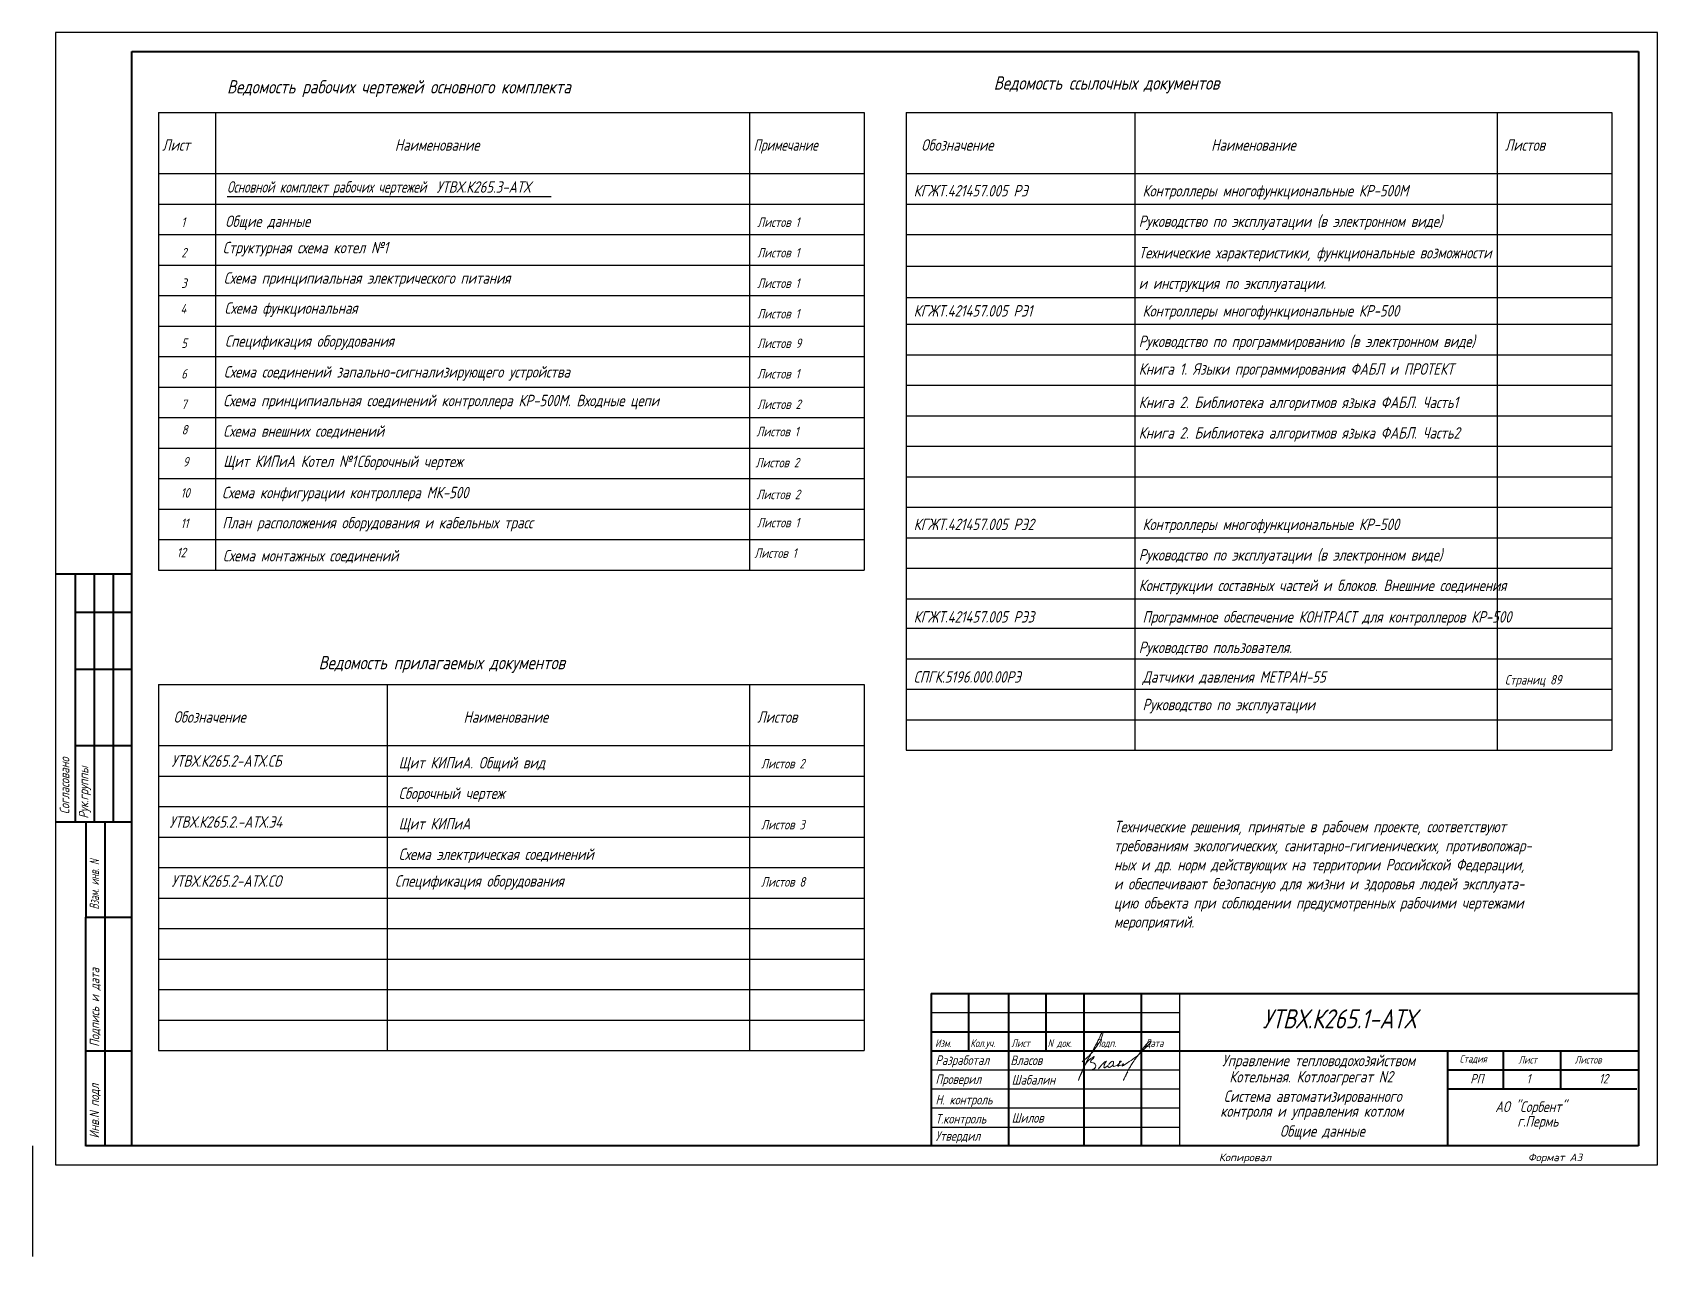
# Paper-space layout 'Layout1' of a CAD drawing. Extents: x -6 to 420, y -24 to 297.
import ezdxf

# ---------------------------------------------------------------- set-up
doc = ezdxf.new("R2010")
doc.units = 0
doc.header["$MEASUREMENT"] = 0
doc.layers.get('0').update_dxf_attribs({"linetype": 'CONTINUOUS'})
doc.layers.add('MAIN', color=7, linetype='CONTINUOUS', lineweight=50)
doc.layers.add('Текст', color=7, linetype='CONTINUOUS', lineweight=50)
doc.layers.add('TEXT', color=250, linetype='CONTINUOUS')
doc.layers.add('проводка', color=184, linetype='CONTINUOUS')
doc.styles.add('ADRF1', font='romans', dxfattribs={"oblique": 15})
doc.styles.add('GOST тип А', font='', dxfattribs={"oblique": 15})
doc.styles.add('ROMANC', font='', dxfattribs={"oblique": 15, "height": 3})
doc.styles.get("Standard").update_dxf_attribs({"font": '', "oblique": 15})
doc.styles.get('GOST тип А').set_extended_font_data('GOST type A')
doc.styles.get('ROMANC').set_extended_font_data('GOST type A')
doc.styles.get('Standard').set_extended_font_data('GOST type A')

# ---------------------------------------------------------------- blocks, each defined once
blk = doc.blocks.new('Власов')
at = {"layer": 'проводка', "lineweight": 18}
for points in [[(-0.58, 2.47), (1.27, 4.07), (2.73, 5.82), (3.82, 7.33), (4.64, 9.02), (4.84, 10.28), (4.04, 8.93), (3.16, 7.2), (1.39, 3.86), (0.52, 2.26), (-1.55, -2.37), (-0.72, -0.35), (0.34, 1.8), (1.73, 3.31), (2.62, 3.78), (2.31, 3.3), (1.91, 2.96), (1.61, 2.44), (2.21, 2.21), (2.85, 1.83), (2.99, 1.4), (2.77, 0.75), (2.36, 0.49), (2.18, 0.43), (2.07, 0.4), (1.98, 0.4)], [(3.73, 0.66), (4.37, 1.39), (4.91, 2.01), (5.22, 2.29), (5.78, 2.66), (5.59, 2.28), (5.16, 1.05), (5.19, 0.9), (5.7, 1.1), (6.25, 1.38), (6.27, 1.2), (6.3, 1.02), (7.02, 1.21), (7.63, 2.13), (7.63, 2.52), (6.76, 2.22), (6.42, 1.7)]]:
    blk.add_spline(points, degree=3, dxfattribs=at)
for points, knots in [([(9.73, 1.6), (9.73, 1.6), (10.28, 1.61), (10.33, 1.73), (10.3, 1.95), (10.1, 1.88), (9.94, 1.44), (9.82, 1.2), (10.65, 1.75), (14.06, 4.01), (14.83, 4.98), (18.2, 8.2), (16.58, 7.61), (15.42, 5.89), (12.84, 2.54), (12.14, 1.35), (11.17, -0.37), (10.2, -2.51), (10.72, -1.41), (10.96, -1), (11.17, -0.6), (11.31, -0.38), (11.4, -0.29)], [5.202172, 5.202172, 5.202172, 5.202172, 5.207482, 5.981017, 6.074049, 6.477149, 7.534813, 8.416864, 10.873297, 16.080912, 19.105162, 21.731982, 23.469351, 25.755203, 29.311429, 34.513333, 38.416271, 38.862024, 39.053994, 43.961574, 49.897464, 51.239132, 51.239132, 51.239132, 51.239132]), ([(7.53, 1.66), (7.5, 1.54), (7.54, 1.28), (8.01, 1.24), (8.83, 1.57), (9.1, 2.08), (9.9, 2.69), (9.43, 2.64), (9.3, 2.52), (9.14, 2.21), (9.04, 1.25), (8.71, 1.13), (8.92, 1.39), (9.3, 1.54), (9.6, 1.6)], [0, 0, 0, 0, 0.614094, 1.118723, 1.807789, 3.045572, 4.744461, 5.191863, 5.576495, 6.389957, 8.441618, 9.345517, 10.182193, 10.758393, 10.758393, 10.758393, 10.758393])]:
    blk.add_open_spline(points, degree=3, knots=knots, dxfattribs=at)

psp = doc.layouts.get("Layout1")

# ---------------------------------------------------------------- linework, layer by layer
for p, q in [((420, 297), (0, 297)), ((0, 297), (0, 0)), ((420, 0), (420, 297)), ((45, 254), (130, 254)), ((-6, 5), (-6, -24)), ((0, 0), (420, 0))]:
    psp.add_line(p, q)
at = {"lineweight": 40}
for p, q in [((20, 5), (20, 292)), ((20, 292), (415, 292)), ((415, 292), (415, 5)), ((415, 5), (7.99, 5))]:
    psp.add_line(p, q, dxfattribs=at)
at = {"color": 7}
for p, q in [((27, 276), (27, 260)), ((27, 276), (212, 276)), ((42, 276), (42, 260)), ((182, 276), (182, 260)), ((182, 276), (182, 260)), ((212, 276), (212, 260)), ((223, 276), (408, 276)), ((223, 276), (223, 260)), ((283, 276), (283, 260)), ((378, 276), (378, 260)), ((408, 276), (408, 260)), ((27, 260), (212, 260)), ((27, 260), (27, 156)), ((42, 260), (42, 156)), ((182, 260), (182, 156)), ((212, 260), (212, 156)), ((223, 260), (223, 108.75)), ((223, 260), (408, 260)), ((283, 260), (283, 108.75)), ((378, 260), (378, 108.75)), ((408, 260), (408, 108.75)), ((27, 252), (212, 252)), ((182, 252), (182, 188)), ((223, 252), (408, 252)), ((27, 244), (212, 244)), ((223, 244), (408, 244)), ((27, 236), (212, 236)), ((223, 235.75), (408, 235.75)), ((27, 228), (212, 228)), ((223, 227.5), (408, 227.5)), ((27, 220), (212, 220)), ((223, 220.5), (408, 220.5)), ((27, 212), (212, 212)), ((223, 212.5), (408, 212.5)), ((223, 204.5), (408, 204.5)), ((27, 204), (212, 204)), ((27, 204), (212, 204)), ((27, 196), (212, 196)), ((223, 196.5), (408, 196.5)), ((27, 188), (212, 188)), ((223, 188.5), (408, 188.5)), ((223, 188.5), (408, 188.5)), ((27, 180), (212, 180)), ((223, 180.5), (408, 180.5)), ((27, 172), (212, 172)), ((223, 172.5), (408, 172.5)), ((27, 164), (212, 164)), ((223, 164.5), (408, 164.5)), ((27, 156), (212, 156)), ((223, 156.5), (408, 156.5)), ((223, 148.5), (408, 148.5)), ((223, 148.5), (408, 148.5)), ((223, 140.75), (408, 140.75)), ((223, 132.75), (408, 132.75)), ((27, 126), (27, 110)), ((27, 126), (212, 126)), ((87, 126), (87, 110)), ((182, 126), (182, 110)), ((212, 126), (212, 110)), ((223, 124.75), (408, 124.75)), ((223, 116.75), (408, 116.75)), ((27, 110), (212, 110)), ((27, 110), (27, 30)), ((87, 110), (87, 30)), ((182, 110), (182, 30)), ((212, 110), (212, 30)), ((223, 108.75), (408, 108.75)), ((27, 102), (212, 102)), ((27, 94), (212, 94)), ((27, 86), (212, 86)), ((27, 78), (212, 78)), ((27, 70), (212, 70)), ((27, 62), (212, 62)), ((27, 54), (212, 54)), ((27, 54), (212, 54)), ((27, 46), (212, 46)), ((27, 38), (212, 38)), ((27, 30), (212, 30))]:
    psp.add_line(p, q, dxfattribs=at)
at = {"color": 0, "linetype": 'Continuous', "lineweight": 40}
for p, q in [((229.62, 44.95), (415, 44.95)), ((239.37, 44.95), (239.37, 29.95)), ((249.87, 44.95), (249.87, 4.95)), ((259.62, 44.95), (259.62, 29.95)), ((269.62, 44.95), (269.62, 4.95)), ((284.62, 44.95), (284.62, 4.95)), ((229.62, 34.95), (294.62, 34.95)), ((229.62, 29.95), (415, 29.95)), ((365, 19.95), (414.62, 19.95))]:
    psp.add_line(p, q, dxfattribs=at)
at = {"color": 0, "linetype": 'ByBlock', "lineweight": 40}
for p, q in [((229.62, 44.95), (229.62, 5)), ((365, 5), (365, 29.95)), ((379.62, 19.95), (379.62, 29.95)), ((394.62, 19.95), (394.62, 29.95)), ((365, 24.95), (415, 24.95))]:
    psp.add_line(p, q, dxfattribs=at)
at = {"color": 0, "linetype": 'Continuous'}
for p, q in [((294.68, 44.95), (294.68, 4.85)), ((229.62, 39.95), (294.62, 39.95)), ((229.62, 24.95), (294.62, 24.95)), ((229.62, 19.95), (294.62, 19.95)), ((229.62, 14.95), (294.62, 14.95)), ((229.62, 9.95), (294.62, 9.95))]:
    psp.add_line(p, q, dxfattribs=at)
at = {"layer": 'MAIN', "color": 7, "linetype": 'Continuous', "lineweight": 40}
for p, q in [((-0.01, 155), (19.99, 155)), ((5.18, 155), (5.18, 90)), ((10.18, 155), (10.18, 90)), ((15.18, 155), (15.18, 90)), ((5.18, 145), (19.99, 145)), ((5.18, 130), (19.99, 130)), ((5.18, 110), (19.99, 110)), ((-0.01, 90), (19.99, 90)), ((7.99, 89.98), (7.99, 64.98)), ((12.99, 89.98), (12.99, 4.98)), ((7.99, 4.98), (7.99, 64.98)), ((7.99, 64.98), (19.99, 64.98)), ((7.99, 29.98), (19.99, 29.98))]:
    psp.add_line(p, q, dxfattribs=at)
at = {"layer": 'MAIN', "color": 7, "linetype": 'Continuous', "lineweight": -3}
psp.add_line((19.99, 5.98), (19.99, 35.98), dxfattribs=at)

# ---------------------------------------------------------------- block references
at = {"color": 0, "lineweight": 25}
psp.add_blockref('Власов', (269.73, 24.6, -10), dxfattribs=at)

# ---------------------------------------------------------------- texts
at = {"oblique": 15}
for s, height, style, p in [('Ведомость ссылочных документов', 3.5, 'ROMANC', (246, 282)), ('Ведомость рабочих чертежей основного комплекта', 3.5, 'ROMANC', (45, 281)), ('КГЖТ.421457.005 РЭ', 3, 'ROMANC', (225, 254)), ('Контроллеры многофункциональные КР-500М', 3, 'ROMANC', (285, 254)), (' Общие данные', 3, 'GOST тип А', (43, 246)), ('Руководство по эксплуатации (в электронном виде)', 3, 'ROMANC', (284, 246)), ('Технические характеристики, функциональные возможности', 3, 'ROMANC', (284, 237.75)), ('Схема принципиальная электрического питания', 3, 'GOST тип А', (44.14, 231.12)), ('и инструкция по эксплуатации.', 3, 'ROMANC', (284, 229.75)), ('Схема функциональная', 3, 'GOST тип А', (44.33, 223.23)), ('КГЖТ.421457.005 РЭ1', 3, 'ROMANC', (225, 222.5)), ('Контроллеры многофункциональные КР-500', 3, 'ROMANC', (285, 222.5)), ('Руководство по программированию (в электронном виде)', 3, 'ROMANC', (284, 214.5)), ('Схема соединений запально-сигнализирующего устройства', 3, 'GOST тип А', (44.16, 206.5)), ('Книга 1. Языки программирования ФАБЛ и ПРОТЕКТ', 3, 'ROMANC', (284, 207.25)), ('Схема принципиальная соединений контроллера КР-500М. Входные цепи', 3, 'GOST тип А', (43.99, 198.98)), ('Книга 2. Библиотека алгоритмов языка ФАБЛ. Часть1', 3, 'ROMANC', (284, 198.5)), ('Схема внешних соединений', 3, 'GOST тип А', (43.99, 190.98)), ('Книга 2. Библиотека алгоритмов языка ФАБЛ. Часть2', 3, 'ROMANC', (284, 190.5)), ('КГЖТ.421457.005 РЭ2', 3, 'ROMANC', (225, 166.5)), ('Контроллеры многофункциональные КР-500', 3, 'ROMANC', (285, 166.5)), ('Руководство по эксплуатации (в электронном виде)', 3, 'ROMANC', (284, 158.5)), ('Конструкции составных частей и блоков. Внешние соединения', 3, 'ROMANC', (284, 150.5)), ('КГЖТ.421457.005 РЭ3', 3, 'ROMANC', (225, 142.25)), ('Программное обеспечение КОНТРАСТ для контроллеров КР-500', 3, 'ROMANC', (285, 142.25)), ('Руководство пользователя.', 3, 'ROMANC', (284, 134.25)), ('СПГК.5196.000.00РЭ', 3, 'ROMANC', (225, 126.5)), ('Датчики давления МЕТРАН-55', 3, 'ROMANC', (285, 126.5)), ('Руководство по эксплуатации', 3, 'ROMANC', (285, 119.25)), ('Копировал', 2, 'ADRF1', (305, 1)), ('Формат A3', 2, 'ADRF1', (386, 1))]:
    psp.add_text(s, height=height, dxfattribs=dict(at, style=style)).set_placement(p)
at = {"color": 7, "style": 'ROMANC', "oblique": 15}
for s, height, p in [('Лист', 3, (28, 266)), ('Наименование ', 3, (89, 266)), ('Обозначение', 3, (227, 266)), ('Наименование ', 3, (303, 266)), ('Листов', 3, (380, 266)), ('1', 2.5, (33, 246)), ('Листов 1', 2.5, (184, 246)), ('2', 2.5, (33, 238)), ('Листов 1', 2.5, (184, 238)), ('3', 2.5, (33, 230)), ('Листов 1', 2.5, (184, 230)), ('4', 2.5, (32.81, 223.32)), ('Листов 1', 2.5, (184, 222)), ('5', 2.5, (33, 214.25)), ('Листов 9', 2.5, (184, 214.25)), ('6', 2.5, (33, 206.25)), ('Листов 1', 2.5, (184, 206.25)), ('7', 2.5, (33, 198.25)), ('Листов 2', 2.5, (184, 198.25)), ('8', 2.5, (33.11, 191.58)), ('Листов 1', 2.5, (183.78, 191.1)), ('9', 2.5, (33.44, 183.16)), ('Листов 2', 2.5, (183.55, 182.95)), ('10', 2.5, (32.84, 175.02)), ('Листов 2', 2.5, (183.81, 174.6)), ('11', 2.5, (32.84, 167.02)), ('Листов 1', 2.5, (183.96, 167.22)), ('12', 2.5, (31.82, 159.37)), ('Листов 1', 2.5, (183.23, 159.22)), ('Ведомость прилагаемых документов', 3.5, (69, 130)), ('Страниц 89', 2.5, (380, 126)), ('Обозначение', 3, (31, 116)), ('Наименование ', 3, (107, 116)), ('Листов', 3, (184, 116)), ('Листов 2', 2.5, (185, 104)), ('Сборочный чертеж', 3, (90, 96)), ('Щит КИПиА', 3, (90, 88)), ('Листов 3', 2.5, (185, 88)), ('Схема электрическая соединений', 3, (90, 80)), ('Спецификация оборудования', 3, (89, 73)), ('Листов 8', 2.5, (185, 73))]:
    psp.add_text(s, height=height, dxfattribs=at).set_placement(p)
at = {"color": 7, "style": 'ROMANC', "oblique": 15, "width": 0.9}
psp.add_text('Примечание', height=3, dxfattribs=at).set_placement((183, 266))
at = {"style": 'ROMANC', "oblique": 15, "width": 0.9}
psp.add_text('Основной комплект рабочих чертежей ', height=3, dxfattribs=at).set_placement((45, 255))
at = {"linetype": 'Continuous', "style": 'GOST тип А', "oblique": 15}
for s, p in [('Структурная схема котел №1', (43.88, 239.09)), ('Щит КИПиА Котел №1', (44.03, 183.05)), ('Сборочный чертеж', (79.04, 183.01)), ('План расположения оборудования и кабельных трасс', (43.77, 166.96)), ('Схема монтажных соединений', (43.91, 158.3))]:
    psp.add_text(s, height=3, dxfattribs=at).set_placement(p)
at = {"color": 7, "oblique": 15}
psp.add_text('Щит КИПиА. Общий вид', height=3, dxfattribs=at).set_placement((90, 104))
at = {"color": 0, "linetype": 'Continuous', "oblique": 15}
for s, height, p in [('УТВХ.К265.1-АТХ', 5, (316.47, 35.82)), ('Изм.', 2, (230.62, 30.95)), ('Кол.уч.', 2, (239.87, 30.95)), ('Лист', 2, (250.62, 30.95)), ('N док.', 2, (260.12, 30.95)), ('Подп.', 2, (272.62, 30.95)), ('Дата', 2, (285.62, 30.95)), ('Стадия', 2, (368.12, 26.86)), ('Лист', 2, (383.56, 26.6)), ('Листов ', 2, (398.32, 26.6)), ('АО "Сорбент"', 2.8, (377.46, 13.9)), ('г.Пермь', 2.8, (383.25, 10.06))]:
    psp.add_text(s, height=height, dxfattribs=at).set_placement(p)
at = {"linetype": 'Continuous', "oblique": 15}
for s, p in [('Управление тепловодохозяйством', (305.86, 25.9)), ('Котельная. Котлоагрегат N2', (307.74, 21.65)), ('Система автоматизированного ', (306.3, 16.54)), ('контроля и управления котлом', (305.35, 12.64))]:
    psp.add_text(s, height=3, dxfattribs=at).set_placement(p)
at = {"layer": 'MAIN', "color": 7, "linetype": 'Continuous', "lineweight": -3, "oblique": 15}
for s, style, p in [('Спецификация оборудования', 'GOST тип А', (44.47, 214.59)), ('Технические решения, принятые в рабочем проекте, соответствуют', 'ROMANC', (277.5, 87.25)), ('требованиям экологических, санитарно-гигиенических, противопожар-', 'ROMANC', (277.5, 82.25)), ('ных и др. норм действующих на территории Российской Федерации,', 'ROMANC', (277.5, 77.25)), ('и обеспечивают безопасную для жизни и здоровья людей эксплуата-', 'ROMANC', (277.5, 72.25)), ('цию объекта при соблюдении предусмотренных рабочими чертежами', 'ROMANC', (277.5, 67.25)), ('мероприятий.', 'ROMANC', (277.5, 62.25))]:
    psp.add_text(s, height=3, dxfattribs=dict(at, style=style)).set_placement(p)
for s, p in [('Согласовано', (3.66, 92)), ('Рук.группы', (8.66, 90.83))]:
    psp.add_text(s, height=2.5, rotation=90, dxfattribs=at).set_placement(p)
at = {"layer": 'MAIN', "color": 7, "linetype": 'Continuous', "lineweight": -3, "style": 'ROMANC', "oblique": 15, "width": 0.8}
psp.add_text('Взам. инв. N', height=2.5, rotation=90, dxfattribs=at).set_placement((11.46, 66.98))
at = {"layer": 'MAIN', "color": 7, "linetype": 'Continuous', "lineweight": -3, "style": 'ROMANC', "oblique": 15}
for s, p in [('Подпись и дата', (11.51, 30.98)), ('Инв.N подл', (11.46, 6.98))]:
    psp.add_text(s, height=2.5, rotation=90, dxfattribs=at).set_placement(p)
at = {"layer": 'MAIN', "color": 7, "linetype": 'Continuous', "lineweight": -3, "oblique": 15}
psp.add_text('Общие данные', height=3, dxfattribs=at).set_placement((321.02, 7.41))
at = {"layer": 'TEXT', "color": 7, "linetype": 'Continuous', "lineweight": -3, "oblique": 15}
for s, height, p in [('УТВХ.К265.3-АТХ', 3, (99.91, 254.97)), ('УТВХ.К265.2-АТХ.СБ', 3, (30.41, 104.47)), ('УТВХ.К265.2.-АТХ.Э4', 3, (29.91, 88.47)), ('УТВХ.К265.2-АТХ.СО', 3, (30.41, 72.97)), ('Разработал', 2.5, (230.72, 26.25)), ('Власов', 2.5, (250.37, 26.21)), ('Проверил', 2.5, (230.72, 21.25)), ('Шабалин', 2.5, (250.69, 21.09)), ('Н. контроль', 2.5, (230.72, 15.87)), ('Т.контроль', 2.5, (230.72, 10.87)), ('Шилов', 2.5, (250.69, 11.09)), ('Утвердил', 2.5, (230.72, 6.37))]:
    psp.add_text(s, height=height, dxfattribs=at).set_placement(p)
at = {"layer": 'TEXT', "color": 7, "linetype": 'Continuous', "lineweight": -3, "style": 'GOST тип А', "oblique": 15}
psp.add_text('Схема конфигурации контроллера МК-500', height=3, dxfattribs=at).set_placement((43.69, 174.85))
at = {"layer": 'Текст', "lineweight": -3, "oblique": 15}
for s, p in [('РП', (370.92, 21.38, 10)), ('1', (385.67, 21.38, 10)), ('12', (404.67, 21.38, 10))]:
    psp.add_text(s, height=2.5, dxfattribs=at).set_placement(p)

doc.saveas('drawing.dxf')
